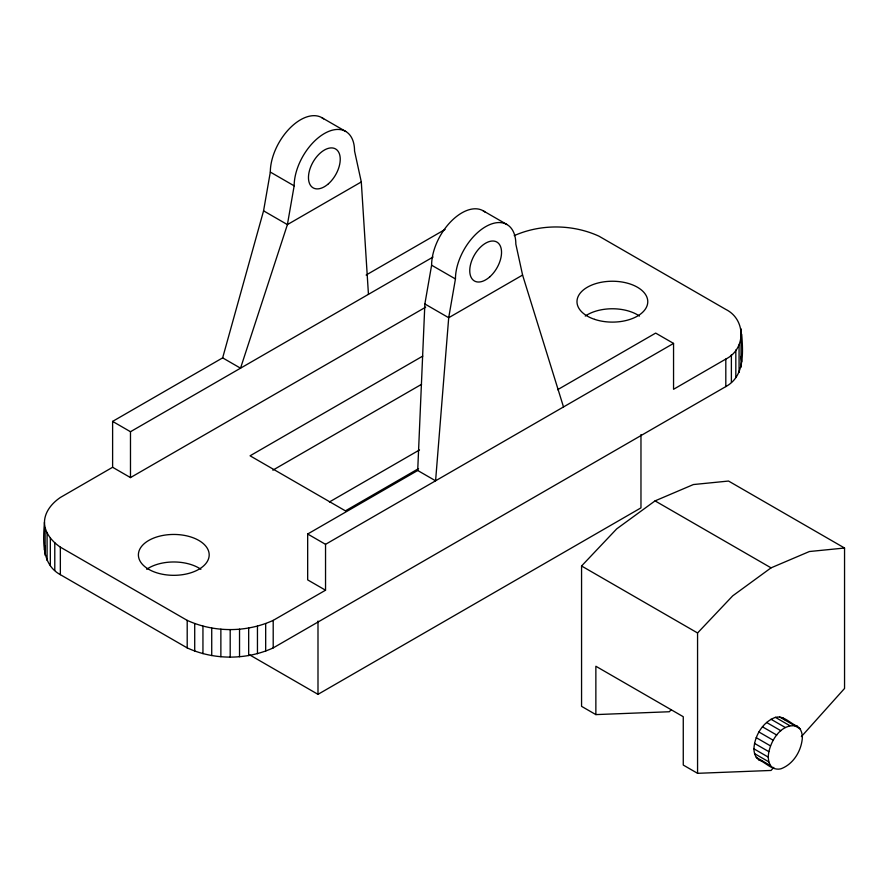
<?xml version="1.0" encoding="UTF-8"?>
<svg xmlns="http://www.w3.org/2000/svg" width="889" height="889" viewBox="0 0 889 889"><rect width="100%" height="100%" fill="white"/><g stroke="black" fill="none" stroke-linecap="round" stroke-linejoin="round"><path stroke-width="1.33" d="M514.209 235.641C540.756 223.884 572.56 224.095 598.964 236.174L725.813 309.416C746.104 319.495 746.104 348.988 725.813 359.067L673.551 389.293L673.551 343.41L325.541 544.335L325.541 590.207L307.672 579.884L307.672 534.011L417.708 470.481L424.864 303.96L431.61 265.2A42.694 24.648 -60 0 1 451.479 220.972A42.694 24.648 -60 0 1 484.938 212.004M753.905 748.827C754.672 735.659 762.706 722.035 775.408 717.356C783.865 715.256 790.177 723.468 797.366 726.291C801.056 728.724 802.245 733.169 802.378 737.359C801.611 750.516 793.577 764.14 780.875 768.818C772.419 770.919 766.107 762.718 758.906 759.884C755.228 757.45 754.039 753.005 753.905 748.827L768.207 757.084L768.796 761.851L770.496 765.618L773.208 768.14M768.207 757.084C768.896 742.726 780.82 722.101 797.366 726.291M741.704 334.242C743.048 352.622 744.838 376.225 725.813 386.593L273.201 647.903C246.386 660.183 214.016 660.183 187.201 647.903L60.352 574.672C41.316 564.293 43.105 540.701 44.45 522.321C44.628 511.786 52.029 503.13 60.352 497.484L112.614 467.27L112.614 421.397L222.65 357.867L263.566 210.837L270.323 172.077A42.694 24.648 -60 0 1 290.192 127.849A42.694 24.648 -60 0 1 323.64 118.882M44.45 549.835L44.95 545.802M368.446 294.337L361.301 181.945L354.544 150.974A42.694 24.648 -60 0 0 324.352 133.55A42.694 24.648 -60 0 0 294.159 185.845L287.403 224.606L240.53 368.19L222.65 357.867M563.504 406.951L522.588 275.068L515.831 244.097A42.694 24.648 -60 0 0 485.638 226.673A42.694 24.648 -60 0 0 455.446 278.957L448.701 317.729L435.588 480.805L417.708 470.481M671.195 709.689L669.35 711.745L595.863 714.6L581.562 706.344L581.562 565.993L616.71 528.866L655.049 500.885L693.398 484.549L728.547 481.049L844.55 548.024L844.55 688.453L801.367 736.625M773.808 767.385L771.052 770.452L697.565 773.319L683.263 765.062L683.263 716.712L595.863 666.25L595.863 714.6M697.565 773.319L697.565 632.968L732.714 595.841L771.052 567.849L809.401 551.524L844.55 548.024M361.301 181.945L287.403 224.606L263.566 210.837M366.124 275.034L445.067 229.451M112.614 421.397L130.483 431.721L433.043 257.043M112.614 467.27L130.483 477.593L425.687 307.161M522.588 275.068L448.701 317.729L424.864 303.96M422.764 356.1L250.065 455.801L345.41 510.853L418.563 468.614M272.845 470.17L421.564 384.315M329.408 501.974L419.508 449.945M557.592 389.715L655.671 333.097L673.551 343.41M44.45 522.321C44.628 532.844 52.029 541.501 60.352 547.146L187.201 620.378C214.016 632.657 246.386 632.657 273.201 620.378L325.541 590.207M249.587 654.849L317.995 694.342L640.969 507.863L640.969 434.577M758.906 759.884L762.451 760.973M321.862 117.67L345.699 131.428M483.16 210.793L506.997 224.55M270.323 172.077L294.159 185.845M431.61 265.2L455.446 278.957M655.049 500.885L771.052 567.849M581.562 565.993L697.565 632.968M779.531 716.945L793.833 725.202M794.133 725.368L800.089 728.813M775.408 717.356L789.71 725.613M770.985 719.234L785.287 727.491M766.574 722.457L780.875 730.714M762.451 726.813L776.753 735.07M758.906 731.98L773.208 740.248M756.195 737.637L770.496 745.893M754.494 743.382L768.796 751.638M754.494 753.594L768.796 761.851M756.195 757.361L770.496 765.618M307.672 534.011L325.541 544.335M783.065 718.034L784.876 719.712M741.048 356.378L741.704 361.767M741.048 328.852L741.048 367.157M739.07 344.91L739.07 372.435M735.825 349.977L735.825 377.503M731.38 354.722L731.38 382.248M725.813 359.067L725.813 386.593M317.995 621.044L317.995 694.342M273.201 620.378L273.201 647.903M265.678 623.589L265.678 651.115M257.454 626.167L257.454 653.682M248.676 628.034L248.676 655.56M239.53 629.179L239.53 656.704M230.195 629.556L230.195 657.082M220.872 629.179L220.872 656.704M211.726 628.034L211.726 655.56M202.948 626.167L202.948 653.682M194.713 623.589L194.713 651.115M187.201 620.378L187.201 647.903M130.483 431.721L130.483 477.593M60.352 547.146L60.352 574.672M54.785 542.801L54.785 570.327M50.329 538.056L50.329 565.571M47.084 532.989L47.084 560.503M45.117 527.699L45.117 555.225M146.674 569.271A35.393 20.436 0 0 1 200.892 569.271M585.262 316.062A35.393 20.436 0 0 1 639.48 316.062M148.763 569.338A35.393 20.436 0 0 0 207.982 560.17A35.393 20.436 0 0 0 164.632 535.145A35.393 20.436 0 0 0 148.763 569.338M594.674 319.373A35.393 20.436 0 0 0 647.77 301.671A35.393 20.436 0 0 0 594.674 283.98A35.393 20.436 0 0 0 594.674 319.373M328.463 183.756A22.469 12.979 -60 0 0 335.586 148.952A22.469 12.979 -60 0 0 309.005 172.522A22.469 12.979 -60 0 0 328.463 183.756M489.75 276.879A22.469 12.979 -60 0 0 496.884 242.064A22.469 12.979 -60 0 0 470.292 265.644A22.469 12.979 -60 0 0 489.75 276.879"/></g></svg>
